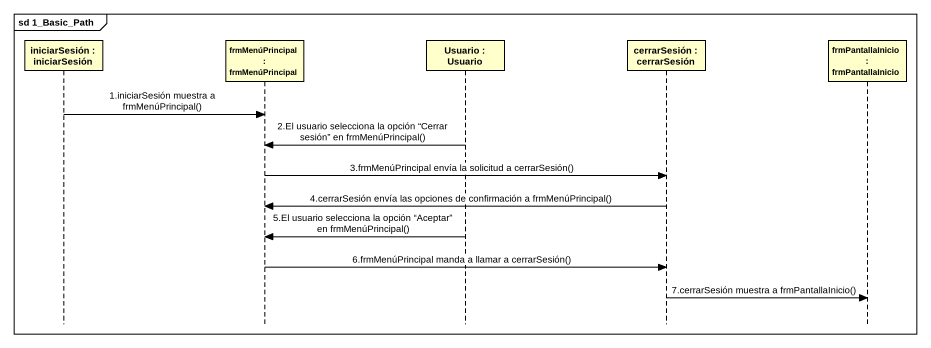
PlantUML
@startuml
mainframe sd 1_Basic_Path
hide footbox
participant "iniciarSesión : iniciarSesión" as iniciarSesión
participant "frmMenúPrincipal : frmMenúPrincipal" as frmMenúPrincipal
participant "Usuario : Usuario" as Usuario
participant "cerrarSesión : cerrarSesión" as cerrarSesión
participant "frmPantallaInicio : frmPantallaInicio" as frmPantallaInicio

iniciarSesión -> frmMenúPrincipal : 1.iniciarSesión muestra a frmMenúPrincipal()
Usuario -> frmMenúPrincipal : 2.El usuario selecciona la opción “Cerrar sesión” en frmMenúPrincipal()
frmMenúPrincipal -> cerrarSesión : 3.frmMenúPrincipal envía la solicitud a cerrarSesión()
cerrarSesión -> frmMenúPrincipal : 4.cerrarSesión envía las opciones de confirmación a frmMenúPrincipal()
Usuario -> frmMenúPrincipal : 5.El usuario selecciona la opción “Aceptar” en frmMenúPrincipal()
frmMenúPrincipal -> cerrarSesión : 6.frmMenúPrincipal manda a llamar a cerrarSesión()
cerrarSesión -> frmPantallaInicio : 7.cerrarSesión muestra a frmPantallaInicio()
@enduml
